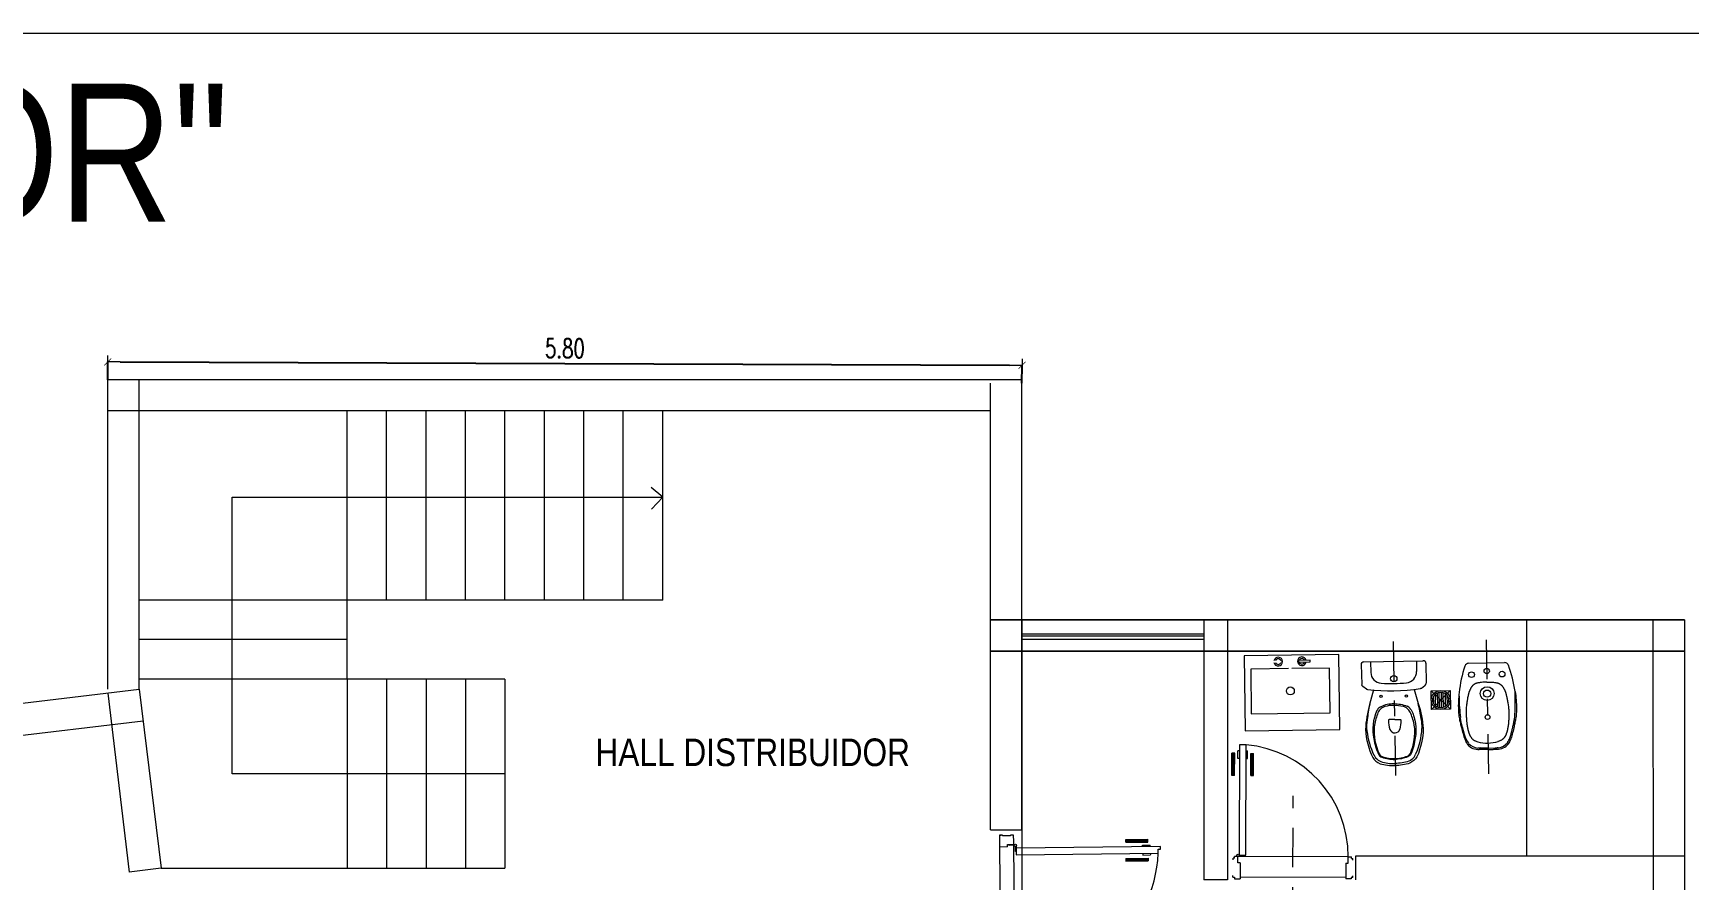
# Model space of a CAD drawing. Header units: millimetres. Extents: x 4525 to 9082, y 179 to 563.
# Drawn here: x 5382.1 to 5392.6, y 470.55 to 475.92 of the extents above; entities that cross this region are included whole.
import ezdxf

# ---------------------------------------------------------------- set-up
doc = ezdxf.new("R2010")
doc.units = ezdxf.units.MM
doc.header["$LTSCALE"] = 100
doc.linetypes.add('ACAD_ISO04W100', pattern=[30, 24, -3, 0, -3])
doc.linetypes.add('DASHDOT2', pattern=[0.5, 0.25, -0.125, 0, -0.125])
doc.layers.get('DEFPOINTS').update_dxf_attribs({"lineweight": 5})
for name, color, linetype, lineweight in [('000-Ejes', 251, 'ACAD_ISO04W100', 5), ('004-Carpinterias', 1, 'Continuous', 18), ('004-Carpinterias Puertas', 1, 'Continuous', 13), ('005-Sanitarios', 1, 'Continuous', 18), ('006-Cotas parciales', 7, 'Continuous', 5), ('A01-Barrido', 250, 'Continuous', 5), ('A01-Carpinterias', 1, 'Continuous', 18), ('HATCH MUROS', 251, 'Continuous', 9), ('LINEA', 8, 'Continuous', 5), ('SANIT', 12, 'Continuous', 13), ('SANIT-INT', 11, 'Continuous', 5)]:
    doc.layers.add(name, color=color, linetype=linetype, lineweight=lineweight)
doc.styles.add('AREAL', font='ARIALN.TTF')
doc.styles.add('COTAS', font='ROMANS.shx', dxfattribs={"width": 0.7})
doc.dimstyles.new('COTA40', dxfattribs={"dimscale": 0.4, "dimtxt": 0.3, "dimasz": 0.2, "dimexe": 0, "dimexo": 0, "dimgap": 0.09, "dimtad": 1, "dimzin": 0, "dimdsep": 46, "dimtxsty": 'COTAS', "dimblk1": 'COTA_N', "dimblk2": 'COTA_N', "dimsah": 1, "dimcen": 0.1, "dimclrd": 1, "dimclre": 8, "dimclrt": 5, "dimaunit": 1, "dimadec": 3, "dimazin": 0, "dimtfac": 1, "dimtix": 1, "dimtmove": 2, "dimatfit": 3, "dimldrblk": 'COTA_N', "dimfxl": 0, "dimtolj": 1, "dimtzin": 0, "dimarcsym": 0})

# ---------------------------------------------------------------- blocks, each defined once
blk = doc.blocks.new('PUERTA 1.04 0.90 PT')
at = {"layer": '000-Ejes', "linetype": 'DASHDOT2', "ltscale": 0.005}
blk.add_line((804.584, 1061.02), (803.739, 1061.02), dxfattribs=at)
at = {"layer": '004-Carpinterias', "color": 1, "linetype": 'Continuous'}
for p, q in [((803.486, 1060.681), (803.346, 1060.681)), ((803.346, 1060.663), (803.346, 1060.681)), ((803.486, 1060.663), (803.346, 1060.663)), ((803.486, 1060.663), (803.486, 1060.681)), ((803.266, 1060.606), (803.266, 1060.591)), ((803.281, 1060.606), (803.266, 1060.606)), ((803.266, 1060.606), (803.266, 1060.591)), ((803.281, 1060.633), (803.281, 1060.606)), ((803.331, 1060.633), (803.331, 1060.643)), ((803.379, 1060.643), (803.331, 1060.643)), ((803.331, 1060.591), (803.331, 1060.581)), ((803.379, 1060.581), (803.331, 1060.581)), ((803.346, 1060.561), (803.346, 1060.543)), ((803.486, 1060.561), (803.346, 1060.561)), ((803.379, 1060.633), (803.379, 1060.643)), ((803.379, 1060.591), (803.379, 1060.581)), ((803.486, 1060.561), (803.486, 1060.543)), ((803.486, 1060.543), (803.346, 1060.543))]:
    blk.add_line(p, q, dxfattribs=at)
at = {"layer": '004-Carpinterias', "linetype": 'Continuous'}
for p, q in [((803.266, 1060.591), (804.181, 1060.591)), ((804.181, 1060.633), (803.281, 1060.633))]:
    blk.add_line(p, q, dxfattribs=at)
at = {"layer": '004-Carpinterias', "ltscale": 0.01, "const_width": 0.02}
for points in [[(803.486, 1060.672), (803.346, 1060.672)], [(803.486, 1060.552), (803.346, 1060.552)]]:
    blk.add_lwpolyline(points, dxfattribs=at)
at = {"layer": 'A01-Barrido', "linetype": 'Continuous'}
for p, q in [((804.197, 1061.473), (804.196, 1060.568)), ((804.286, 1060.583), (804.287, 1061.458))]:
    blk.add_line(p, q, dxfattribs=at)
for points in [[(804.181, 1060.578), (804.181, 1060.613), (804.186, 1060.613), (804.186, 1060.58)], [(804.194, 1060.573), (804.226, 1060.573), (804.226, 1060.568), (804.192, 1060.568)]]:
    blk.add_lwpolyline(points, dxfattribs=at)
blk.add_circle((804.186, 1060.573), 0.0075, dxfattribs=at)
blk.add_arc((804.177, 1060.575), 0.898, 88.7484, 176.2981, dxfattribs=at)
at = {"layer": 'A01-Carpinterias', "linetype": 'Continuous'}
for p, q in [((804.197, 1061.473), (804.197, 1061.533)), ((804.197, 1061.533), (804.217, 1061.533)), ((804.217, 1061.528), (804.217, 1061.533)), ((804.217, 1061.528), (804.267, 1061.528)), ((804.267, 1061.533), (804.267, 1061.528)), ((804.267, 1061.533), (804.287, 1061.533)), ((804.287, 1061.533), (804.287, 1061.458)), ((804.287, 1061.533), (804.287, 1061.533)), ((804.237, 1061.473), (804.197, 1061.473)), ((804.237, 1061.458), (804.237, 1061.473)), ((804.237, 1061.458), (804.287, 1061.458)), ((804.181, 1060.591), (804.181, 1060.633)), ((804.196, 1060.568), (804.196, 1060.548)), ((804.236, 1060.568), (804.196, 1060.568)), ((804.236, 1060.583), (804.286, 1060.583)), ((804.236, 1060.583), (804.236, 1060.568)), ((804.286, 1060.508), (804.286, 1060.583)), ((804.196, 1060.548), (804.196, 1060.508)), ((804.196, 1060.548), (804.196, 1060.548)), ((804.196, 1060.508), (804.206, 1060.508)), ((804.196, 1060.508), (804.217, 1060.508)), ((804.217, 1060.513), (804.217, 1060.508)), ((804.217, 1060.513), (804.267, 1060.513)), ((804.267, 1060.508), (804.267, 1060.513)), ((804.267, 1060.508), (804.286, 1060.508)), ((804.286, 1060.508), (804.276, 1060.508))]:
    blk.add_line(p, q, dxfattribs=at)
blk = doc.blocks.new('COTA_N')
for p, q in [((-1, 0), (0, 0)), ((0, 0.5), (0, -0.5))]:
    blk.add_line(p, q)
at = {"const_width": 0.065}
blk.add_lwpolyline([(0.14, 0.14), (0.28, 0.28), (0, 0), (-0.14, -0.14), (-0.28, -0.28)], dxfattribs=at)
blk = doc.blocks.new('*D567')
at = {"layer": '006-Cotas parciales', "color": 8, "lineweight": -2, "ltscale": 100}
for p, q in [((5382.577, 473.719), (5382.577, 473.832)), ((5388.372, 473.697), (5388.373, 473.811))]:
    blk.add_line(p, q, dxfattribs=at)
at = {"layer": '006-Cotas parciales', "color": 1, "lineweight": -2, "ltscale": 100}
blk.add_line((5382.657, 473.832), (5388.293, 473.811), dxfattribs=at)
at = {"layer": 'DEFPOINTS', "color": 0, "ltscale": 100}
for p in [(5388.373, 473.811), (5382.577, 473.719), (5388.372, 473.697)]:
    blk.add_point(p, dxfattribs=at)
at = {"layer": '006-Cotas parciales', "color": 1, "lineweight": -2, "ltscale": 100, "xscale": 0.08000000000000002, "yscale": 0.08000000000000002, "zscale": 0.08000000000000007}
for p, rotation in [((5382.577, 473.832), 179.78603340618), ((5388.373, 473.811), 359.78603340618)]:
    blk.add_blockref('COTA_N', p, dxfattribs=dict(at, rotation=rotation))
at = {"layer": '006-Cotas parciales', "color": 5, "ltscale": 100, "insert": (5385.475, 473.918), "char_height": 0.12, "attachment_point": 5, "rotation": 359.786, "style": 'COTAS'}
blk.add_mtext('\\A1;5.80', dxfattribs=at)
blk = doc.blocks.new('INOD-MONACO-AP-PLANTA-CON-DPTO')
at = {"layer": 'SANIT'}
for p, q in [((-0.188, 0), (0.188, 0)), ((-0.204, -0.015), (-0.204, -0.142)), ((0.204, -0.015), (0.204, -0.142)), ((-0.174, -0.172), (-0.197, -0.156)), ((-0.13, -0.179), (-0.156, -0.27)), ((0.127, -0.18), (0.152, -0.27)), ((0.174, -0.172), (0.197, -0.156))]:
    blk.add_line(p, q, dxfattribs=at)
for points in [[(-0.104, -0.3, 0.02892), (-0.111, -0.31, 0.156998), (-0.133, -0.488, 0.072829), (-0.105, -0.587, 0.204333), (-0.084, -0.607, 0.080392), (-0.002, -0.622)], [(-0.002, -0.27, 0.121524), (-0.085, -0.286, 0.060693)], [(-0.002, -0.27, -0.121524), (0.081, -0.286, -0.060693)], [(0.099, -0.3, -0.02892), (0.107, -0.31, -0.156998), (0.129, -0.488, -0.072829), (0.101, -0.587, -0.204333), (0.08, -0.607, -0.080392), (-0.002, -0.622)], [(-0.124, -0.609, 0.122968), (-0.091, -0.634, 0.092568), (-0.002, -0.647, 0.093376)], [(0.12, -0.609, -0.122968), (0.087, -0.634, -0.092568), (-0.002, -0.647, -0.093376)]]:
    blk.add_lwpolyline(points, format="xyb", dxfattribs=at)
for centre, radius, start, end in [((-0.189, -0.017), 0.0168, 83.451, 131.9108), ((0.189, -0.017), 0.0168, 48.0892, 96.549), ((-0.188, -0.015), 0.017, 140.4696, 180), ((0.188, -0.015), 0.017, 0, 39.5304), ((-0.188, -0.142), 0.017, 180, 235.4915), ((-0.165, -0.158), 0.017, 235.4915, 261.4564), ((0, 0.94), 1.127, 261.4564, 278.5436), ((0.165, -0.158), 0.017, 278.5436, 304.5085), ((0.188, -0.142), 0.017, 304.5085, 0), ((0.408, -0.421), 0.583, 165.0356, 174.6982), ((-0.061, -0.336), 0.0558, 115.8294, 139.7492), ((0.057, -0.336), 0.0558, 40.2508, 64.1706), ((-0.412, -0.421), 0.583, 5.3018, 14.9644), ((0.107, -0.415), 0.285, 170.2891, 184.611), ((-0.111, -0.415), 0.285, 357.2885, 9.7109), ((0.245, -0.406), 0.422, 184.3014, 206.071), ((-0.249, -0.406), 0.422, 333.929, 356.9789), ((-0.025, -0.535), 0.123, 207.5391, 216.6672), ((0.021, -0.535), 0.123, 323.3328, 332.4609)]:
    blk.add_arc(centre, radius, start, end, dxfattribs=at)
at = {"layer": 'SANIT-INT'}
for p, q in [((-0.145, 0), (-0.145, -0.067)), ((0.145, 0), (0.145, -0.067)), ((0.002, -0.368), (-0.034, -0.369)), ((0.002, -0.368), (0.037, -0.369))]:
    blk.add_line(p, q, dxfattribs=at)
for points in [[(-0.156, -0.27, 0.058031), (-0.185, -0.429, 0.099768), (-0.142, -0.607, 0.155256), (-0.096, -0.647, 0.093906), (-0.002, -0.66, 0.093906)], [(-0.003, -0.279, 0.08742), (-0.06, -0.286, 0.121524)], [(0.152, -0.27, -0.058031), (0.181, -0.429, -0.099768), (0.138, -0.607, -0.155256), (0.092, -0.647, -0.093906), (-0.002, -0.66, -0.093906)], [(-0.002, -0.279, -0.08742), (0.056, -0.286, -0.121524)]]:
    blk.add_lwpolyline(points, format="xyb", dxfattribs=at)
for centre, radius in [((0, -0.11), 0.02), ((-0.082, -0.221), 0.00743), ((0.078, -0.221), 0.00743)]:
    blk.add_circle(centre, radius, dxfattribs=at)
for centre, radius, start, end in [((-0.075, -0.067), 0.07, 180, 265.7397), ((0.075, -0.067), 0.07, 274.2603, 0), ((0, 0.94), 1.08, 265.7397, 274.2603), ((-0.036, -0.358), 0.0764, 108.7508, 160.6658), ((0.032, -0.358), 0.0764, 19.3342, 71.2492), ((0.219, -0.443), 0.35, 174.9532, 203.9732), ((0.162, -0.448), 0.293, 156.8405, 172.9203), ((-0.034, -0.374), 0.005, 91.9734, 179.8282), ((0.152, -0.375), 0.191, 179.8282, 196.8593), ((-0.149, -0.375), 0.191, 343.1407, 0.1718), ((0.037, -0.374), 0.005, 0.1718, 88.0266), ((-0.223, -0.443), 0.35, 336.0268, 5.0468), ((-0.166, -0.448), 0.293, 7.0797, 23.1595), ((-0.019, -0.427), 0.0118, 196.8593, 200.5908), ((0.002, -0.419), 0.0346, 200.5908, 269.6445), ((0.001, -0.419), 0.0346, 270.3555, 339.4092), ((0.023, -0.427), 0.0118, 339.4092, 343.1407), ((-0.071, -0.572), 0.0321, 203.9732, 250.1669), ((0.005, -0.362), 0.255, 250.1669, 268.5519), ((-0.009, -0.362), 0.255, 271.4481, 289.8331), ((0.067, -0.572), 0.0321, 289.8331, 336.0268)]:
    blk.add_arc(centre, radius, start, end, dxfattribs=at)
blk = doc.blocks.new('BIDE-MONACO-PLANTA')
at = {"layer": 'SANIT'}
blk.add_line((-0.113, 0), (0.113, 0), dxfattribs=at)
for points in [[(-0.14, -0.477), (-0.141, -0.475), (-0.142, -0.472), (-0.143, -0.469), (-0.144, -0.465), (-0.145, -0.462), (-0.146, -0.459), (-0.147, -0.456), (-0.148, -0.452), (-0.149, -0.449), (-0.15, -0.446), (-0.15, -0.443), (-0.151, -0.44), (-0.152, -0.436), (-0.153, -0.433), (-0.154, -0.43), (-0.155, -0.427), (-0.156, -0.423), (-0.156, -0.42), (-0.157, -0.417), (-0.158, -0.414), (-0.159, -0.41), (-0.16, -0.407), (-0.161, -0.404), (-0.161, -0.401), (-0.162, -0.397), (-0.163, -0.394), (-0.164, -0.391), (-0.164, -0.388), (-0.165, -0.385), (-0.166, -0.381), (-0.167, -0.378), (-0.167, -0.375), (-0.168, -0.372), (-0.169, -0.368), (-0.169, -0.365), (-0.17, -0.362), (-0.17, -0.359), (-0.171, -0.356), (-0.172, -0.352), (-0.172, -0.349), (-0.173, -0.346), (-0.173, -0.344)], [(0.14, -0.477), (0.141, -0.475), (0.142, -0.472), (0.143, -0.469), (0.144, -0.465), (0.145, -0.462), (0.146, -0.459), (0.147, -0.456), (0.148, -0.453), (0.148, -0.449), (0.149, -0.446), (0.15, -0.443), (0.151, -0.44), (0.152, -0.436), (0.153, -0.433), (0.154, -0.43), (0.154, -0.427), (0.155, -0.423), (0.156, -0.42), (0.157, -0.417), (0.158, -0.414), (0.159, -0.41), (0.16, -0.407), (0.16, -0.404), (0.161, -0.401), (0.162, -0.398), (0.163, -0.394), (0.163, -0.391), (0.164, -0.388), (0.165, -0.385), (0.166, -0.381), (0.166, -0.378), (0.167, -0.375), (0.168, -0.372), (0.168, -0.369), (0.169, -0.365), (0.17, -0.362), (0.17, -0.359), (0.171, -0.356), (0.171, -0.353), (0.172, -0.349), (0.172, -0.346), (0.173, -0.344)], [(0, -0.541), (-0.044, -0.54), (-0.048, -0.54), (-0.051, -0.539), (-0.054, -0.539), (-0.057, -0.539)], [(0, -0.541), (0.044, -0.54), (0.047, -0.54), (0.051, -0.539), (0.054, -0.539), (0.057, -0.539)], [(0, -0.541), (0, -0.541)], [(0, -0.541), (0, -0.541)]]:
    blk.add_lwpolyline(points, dxfattribs=at)
for centre, radius, start, end in [((-0.113, -0.027), 0.0267, 89.9746, 160.7192), ((0.636, -0.288), 0.82, 160.7445, 172.7215), ((0.113, -0.027), 0.0267, 19.2555, 90), ((-0.636, -0.288), 0.82, 7.2785, 19.2555), ((1.187, -0.228), 1.365, 179.1204, 182.2097), ((-0.985, -0.224), 1.163, 357.2424, 1.9588), ((1.187, -0.221), 1.365, 182.5037, 185.1806), ((-1.187, -0.22), 1.365, 354.7941, 357.4709), ((-0.022, -0.432), 0.126, 201.0557, 217.1205), ((-0.058, -0.455), 0.0844, 219.519, 265.0728), ((0.058, -0.455), 0.0844, 274.9018, 320.4556), ((0.022, -0.432), 0.126, 322.8542, 338.9189), ((-0.05, -0.408), 0.131, 263.6264, 267.3039), ((0.05, -0.408), 0.131, 272.6707, 276.3482)]:
    blk.add_arc(centre, radius, start, end, dxfattribs=at)
at = {"layer": 'SANIT-INT'}
for points in [[(0, -0.122), (-0.013, -0.122), (-0.025, -0.122), (-0.034, -0.123), (-0.042, -0.124), (-0.048, -0.125), (-0.053, -0.125), (-0.057, -0.126), (-0.061, -0.127), (-0.064, -0.128), (-0.067, -0.128), (-0.069, -0.129), (-0.071, -0.13), (-0.073, -0.13), (-0.074, -0.131), (-0.076, -0.132), (-0.077, -0.132), (-0.078, -0.133), (-0.079, -0.134), (-0.08, -0.134), (-0.081, -0.135), (-0.083, -0.136), (-0.083, -0.136), (-0.084, -0.137), (-0.085, -0.138), (-0.086, -0.138), (-0.087, -0.139), (-0.088, -0.14), (-0.088, -0.14), (-0.089, -0.141), (-0.09, -0.142), (-0.091, -0.142), (-0.091, -0.143), (-0.092, -0.143), (-0.092, -0.144), (-0.093, -0.145), (-0.094, -0.146), (-0.094, -0.146), (-0.095, -0.147), (-0.096, -0.148), (-0.097, -0.149), (-0.097, -0.15), (-0.098, -0.151), (-0.099, -0.152), (-0.1, -0.153), (-0.101, -0.155), (-0.102, -0.156), (-0.102, -0.157), (-0.103, -0.158), (-0.104, -0.16), (-0.105, -0.161), (-0.105, -0.162), (-0.106, -0.164), (-0.107, -0.165), (-0.107, -0.166), (-0.108, -0.168), (-0.109, -0.169), (-0.109, -0.17), (-0.11, -0.171), (-0.11, -0.173), (-0.111, -0.174), (-0.112, -0.175), (-0.112, -0.177), (-0.113, -0.178), (-0.113, -0.179), (-0.114, -0.181), (-0.114, -0.182), (-0.115, -0.183), (-0.115, -0.185), (-0.116, -0.186), (-0.116, -0.188), (-0.117, -0.19), (-0.117, -0.191), (-0.118, -0.193), (-0.118, -0.196), (-0.119, -0.198), (-0.12, -0.2), (-0.12, -0.203), (-0.121, -0.205), (-0.121, -0.208), (-0.122, -0.21), (-0.123, -0.213), (-0.123, -0.216), (-0.124, -0.218), (-0.124, -0.221), (-0.125, -0.223), (-0.125, -0.226), (-0.126, -0.229), (-0.126, -0.231), (-0.127, -0.234), (-0.127, -0.236), (-0.128, -0.239), (-0.128, -0.242), (-0.129, -0.244), (-0.129, -0.247), (-0.129, -0.249), (-0.13, -0.252), (-0.13, -0.255), (-0.13, -0.257), (-0.131, -0.26), (-0.131, -0.261)], [(0, -0.122), (0.013, -0.122), (0.025, -0.122), (0.034, -0.123), (0.042, -0.124), (0.048, -0.125), (0.053, -0.125), (0.057, -0.126), (0.061, -0.127), (0.064, -0.128), (0.067, -0.128), (0.069, -0.129), (0.071, -0.13), (0.073, -0.131), (0.074, -0.131), (0.076, -0.132), (0.077, -0.132), (0.078, -0.133), (0.079, -0.134), (0.08, -0.134), (0.081, -0.135), (0.082, -0.136), (0.083, -0.136), (0.084, -0.137), (0.085, -0.138), (0.086, -0.138), (0.087, -0.139), (0.088, -0.14), (0.088, -0.14), (0.089, -0.141), (0.09, -0.142), (0.09, -0.142), (0.091, -0.143), (0.092, -0.144), (0.092, -0.144), (0.093, -0.145), (0.094, -0.146), (0.094, -0.146), (0.095, -0.147), (0.096, -0.148), (0.097, -0.149), (0.097, -0.15), (0.098, -0.151), (0.099, -0.152), (0.1, -0.153), (0.101, -0.155), (0.101, -0.156), (0.102, -0.157), (0.103, -0.158), (0.104, -0.16), (0.105, -0.161), (0.105, -0.162), (0.106, -0.164), (0.107, -0.165), (0.107, -0.166), (0.108, -0.168), (0.109, -0.169), (0.109, -0.17), (0.11, -0.171), (0.11, -0.173), (0.111, -0.174), (0.112, -0.175), (0.112, -0.177), (0.113, -0.178), (0.113, -0.179), (0.114, -0.181), (0.114, -0.182), (0.115, -0.183), (0.115, -0.185), (0.116, -0.186), (0.116, -0.188), (0.117, -0.19), (0.117, -0.191), (0.118, -0.193), (0.118, -0.196), (0.119, -0.198), (0.12, -0.2), (0.12, -0.203), (0.121, -0.205), (0.121, -0.208), (0.122, -0.211), (0.123, -0.213), (0.123, -0.216), (0.124, -0.218), (0.124, -0.221), (0.125, -0.224), (0.125, -0.226), (0.126, -0.229), (0.126, -0.231), (0.127, -0.234), (0.127, -0.237), (0.128, -0.239), (0.128, -0.242), (0.128, -0.244), (0.129, -0.247), (0.129, -0.25), (0.13, -0.252), (0.13, -0.255), (0.13, -0.257), (0.131, -0.26), (0.131, -0.261)], [(-0.13, -0.255), (-0.134, -0.281), (-0.134, -0.282), (-0.134, -0.284), (-0.134, -0.285), (-0.134, -0.287), (-0.134, -0.289), (-0.134, -0.291), (-0.134, -0.293), (-0.135, -0.295), (-0.135, -0.297), (-0.135, -0.3), (-0.135, -0.302), (-0.135, -0.305), (-0.135, -0.307), (-0.135, -0.31), (-0.135, -0.313), (-0.135, -0.315), (-0.135, -0.318), (-0.135, -0.32), (-0.135, -0.323), (-0.135, -0.326), (-0.135, -0.328), (-0.135, -0.331), (-0.135, -0.334), (-0.135, -0.336), (-0.135, -0.339), (-0.135, -0.341), (-0.134, -0.344), (-0.134, -0.347), (-0.134, -0.349), (-0.134, -0.352), (-0.134, -0.354), (-0.134, -0.357), (-0.134, -0.36), (-0.134, -0.362), (-0.134, -0.365), (-0.134, -0.367), (-0.133, -0.37), (-0.133, -0.373), (-0.133, -0.375), (-0.133, -0.378), (-0.132, -0.38), (-0.132, -0.383), (-0.132, -0.386), (-0.132, -0.388), (-0.131, -0.391), (-0.131, -0.393), (-0.13, -0.396), (-0.13, -0.399), (-0.13, -0.401), (-0.129, -0.404), (-0.129, -0.406), (-0.128, -0.409), (-0.128, -0.412), (-0.127, -0.414), (-0.127, -0.417), (-0.126, -0.419), (-0.126, -0.422), (-0.125, -0.424), (-0.125, -0.426), (-0.124, -0.429), (-0.124, -0.431), (-0.123, -0.432), (-0.123, -0.434), (-0.122, -0.436), (-0.122, -0.437), (-0.121, -0.439), (-0.121, -0.44), (-0.121, -0.441), (-0.12, -0.443), (-0.12, -0.444), (-0.119, -0.445), (-0.119, -0.447), (-0.118, -0.448), (-0.118, -0.449), (-0.117, -0.451), (-0.117, -0.452), (-0.116, -0.453), (-0.116, -0.454), (-0.115, -0.456), (-0.114, -0.457), (-0.114, -0.458), (-0.113, -0.46), (-0.113, -0.461), (-0.112, -0.462), (-0.111, -0.464), (-0.11, -0.465), (-0.11, -0.466), (-0.109, -0.467), (-0.108, -0.469), (-0.107, -0.47), (-0.107, -0.471), (-0.106, -0.473), (-0.105, -0.474), (-0.104, -0.475), (-0.103, -0.477), (-0.102, -0.478), (-0.101, -0.479), (-0.099, -0.48), (-0.098, -0.482), (-0.097, -0.483), (-0.095, -0.484), (-0.094, -0.486), (-0.092, -0.487), (-0.09, -0.488), (-0.088, -0.49), (-0.085, -0.491), (-0.082, -0.493), (-0.079, -0.494), (-0.075, -0.496), (-0.071, -0.497), (-0.065, -0.499), (-0.064, -0.499)], [(0.13, -0.255), (0.133, -0.281), (0.134, -0.283), (0.134, -0.284), (0.134, -0.285), (0.134, -0.287), (0.134, -0.289), (0.134, -0.291), (0.134, -0.293), (0.134, -0.295), (0.135, -0.297), (0.135, -0.3), (0.135, -0.302), (0.135, -0.305), (0.135, -0.308), (0.135, -0.31), (0.135, -0.313), (0.135, -0.315), (0.135, -0.318), (0.135, -0.321), (0.135, -0.323), (0.135, -0.326), (0.135, -0.328), (0.135, -0.331), (0.135, -0.334), (0.134, -0.336), (0.134, -0.339), (0.134, -0.341), (0.134, -0.344), (0.134, -0.347), (0.134, -0.349), (0.134, -0.352), (0.134, -0.354), (0.134, -0.357), (0.134, -0.36), (0.134, -0.362), (0.134, -0.365), (0.133, -0.367), (0.133, -0.37), (0.133, -0.373), (0.133, -0.375), (0.133, -0.378), (0.132, -0.38), (0.132, -0.383), (0.132, -0.386), (0.131, -0.388), (0.131, -0.391), (0.131, -0.393), (0.13, -0.396), (0.13, -0.399), (0.129, -0.401), (0.129, -0.404), (0.129, -0.406), (0.128, -0.409), (0.128, -0.412), (0.127, -0.414), (0.127, -0.417), (0.126, -0.419), (0.126, -0.422), (0.125, -0.424), (0.124, -0.426), (0.124, -0.429), (0.123, -0.431), (0.123, -0.433), (0.122, -0.434), (0.122, -0.436), (0.122, -0.437), (0.121, -0.439), (0.121, -0.44), (0.12, -0.442), (0.12, -0.443), (0.119, -0.444), (0.119, -0.445), (0.119, -0.447), (0.118, -0.448), (0.118, -0.449), (0.117, -0.451), (0.117, -0.452), (0.116, -0.453), (0.115, -0.455), (0.115, -0.456), (0.114, -0.457), (0.114, -0.458), (0.113, -0.46), (0.112, -0.461), (0.112, -0.462), (0.111, -0.464), (0.11, -0.465), (0.11, -0.466), (0.109, -0.468), (0.108, -0.469), (0.107, -0.47), (0.106, -0.471), (0.105, -0.473), (0.105, -0.474), (0.104, -0.475), (0.103, -0.477), (0.101, -0.478), (0.1, -0.479), (0.099, -0.481), (0.098, -0.482), (0.097, -0.483), (0.095, -0.484), (0.094, -0.486), (0.092, -0.487), (0.09, -0.488), (0.088, -0.49), (0.085, -0.491), (0.082, -0.493), (0.079, -0.494), (0.075, -0.496), (0.07, -0.497), (0.065, -0.499), (0.063, -0.499)], [(0, -0.55), (-0.008, -0.55), (-0.015, -0.55), (-0.022, -0.549), (-0.027, -0.549), (-0.032, -0.549), (-0.036, -0.549), (-0.04, -0.549), (-0.044, -0.549), (-0.048, -0.549), (-0.051, -0.549), (-0.054, -0.549), (-0.057, -0.549)], [(0, -0.55), (0.008, -0.55), (0.015, -0.55), (0.021, -0.549), (0.027, -0.549), (0.032, -0.549), (0.036, -0.549), (0.04, -0.549), (0.044, -0.549), (0.047, -0.549), (0.051, -0.549), (0.054, -0.549), (0.057, -0.549)]]:
    blk.add_lwpolyline(points, dxfattribs=at)
for centre, radius in [((-0.097, -0.073), 0.0182), ((0, -0.052), 0.0172), ((0.097, -0.073), 0.0182), ((0, -0.195), 0.0437), ((0, -0.195), 0.0229), ((0, -0.344), 0.0151)]:
    blk.add_circle(centre, radius, dxfattribs=at)
for centre, radius, start, end in [((-0.054, -0.459), 0.0941, 195.0663, 210.9763), ((-0.058, -0.455), 0.0938, 214.5877, 265.0728), ((0, -0.277), 0.232, 253.6948, 269.9596), ((0, -0.277), 0.232, 270.015, 286.2798), ((0.058, -0.455), 0.0938, 274.9018, 325.387), ((-0.018, -0.426), 0.174, 331.8708, 340.547), ((-0.05, -0.408), 0.141, 263.6264, 267.3039), ((0.05, -0.408), 0.141, 272.6707, 276.3482)]:
    blk.add_arc(centre, radius, start, end, dxfattribs=at)
for points in [[(-0.178, -0.184), (-0.184, -0.295), (-0.183, -0.316), (-0.179, -0.352), (-0.173, -0.381), (-0.167, -0.407), (-0.157, -0.446), (-0.146, -0.484)], [(0.178, -0.184), (0.184, -0.295), (0.183, -0.316), (0.179, -0.352), (0.173, -0.381), (0.167, -0.407), (0.157, -0.446), (0.146, -0.484)]]:
    blk.add_spline(points, degree=3, dxfattribs=at)
blk = doc.blocks.new('REJILLA')
at = {"layer": 'SANIT-INT', "linetype": 'Continuous'}
for p, q in [((-0.06, -0.06), (-0.06, 0.06)), ((-0.06, 0.06), (0.06, 0.06)), ((-0.06, -0.06), (0.06, 0.06)), ((-0.06, 0.06), (0.06, -0.06)), ((-0.047, 0.016), (-0.047, -0.016)), ((-0.035, 0.036), (-0.035, -0.036)), ((-0.022, 0.045), (-0.022, -0.045)), ((-0.01, 0.049), (-0.01, -0.049)), ((0.003, 0.05), (0.003, -0.05)), ((0.015, 0.048), (0.015, -0.048)), ((0.028, 0.042), (0.028, -0.042)), ((0.04, 0.03), (0.04, -0.03)), ((0.06, 0.06), (0.06, -0.06)), ((0.06, -0.06), (-0.06, -0.06))]:
    blk.add_line(p, q, dxfattribs=at)
for radius in [0.06, 0.05]:
    blk.add_circle((0, 0), radius, dxfattribs=at)
blk = doc.blocks.new('MONACO COMPLETO')
at = {"layer": '000-Ejes', "linetype": 'DASHDOT2', "ltscale": 0.01}
for p, q in [((-0.127, 0.59), (0.765, 0.59)), ((-0.127, 0), (0.765, 0))]:
    blk.add_line(p, q, dxfattribs=at)
at = {"layer": '004-Carpinterias', "ltscale": 0.01, "rotation": 90}
blk.add_blockref('INOD-MONACO-AP-PLANTA-CON-DPTO', (0, 0), dxfattribs=at)
at = {"layer": '005-Sanitarios', "rotation": 90}
blk.add_blockref('REJILLA', (0.25, 0.295), dxfattribs=at)
at = {"layer": 'LINEA', "ltscale": 0.01, "rotation": 90}
blk.add_blockref('BIDE-MONACO-PLANTA', (0.02, 0.59), dxfattribs=at)
blk = doc.blocks.new('PUERTA 0.70 DURLOCK')
at = {"layer": '000-Ejes', "linetype": 'DASHDOT2', "ltscale": 0.01}
blk.add_line((0.38, -0.647), (0.38, 0.407), dxfattribs=at)
at = {"layer": '004-Carpinterias', "linetype": 'Continuous'}
for p, q in [((0.009, 0.675), (-0.009, 0.675)), ((-0.009, 0.535), (-0.009, 0.675)), ((0.009, 0.535), (0.009, 0.675)), ((0.039, 0.69), (0.029, 0.69)), ((0.029, 0.642), (0.029, 0.69)), ((0.039, 0.642), (0.029, 0.642)), ((0.081, 0.69), (0.091, 0.69)), ((0.081, 0.642), (0.091, 0.642)), ((0.091, 0.642), (0.091, 0.69)), ((0.111, 0.675), (0.129, 0.675)), ((0.111, 0.535), (0.111, 0.675)), ((0.129, 0.535), (0.129, 0.675)), ((0.009, 0.535), (-0.009, 0.535)), ((0.111, 0.535), (0.129, 0.535)), ((0.01, 0.01), (0, 0.01)), ((0, 0), (0, 0.01)), ((0.03, 0.02), (0.01, 0.02)), ((0.01, 0.01), (0.01, 0.02)), ((0.03, -0.02), (0.03, 0.02)), ((0.73, 0.02), (0.75, 0.02)), ((0.73, -0.02), (0.73, 0.02)), ((0.75, 0.01), (0.75, 0.02)), ((0.75, 0.01), (0.76, 0.01)), ((0.76, 0), (0.76, 0.01)), ((0, -0.11), (0, -0.1)), ((0.045, -0.02), (0.03, -0.02)), ((0.045, -0.02), (0.045, -0.12)), ((0.715, -0.02), (0.715, -0.12)), ((0.715, -0.02), (0.73, -0.02)), ((0.76, -0.11), (0.76, -0.1)), ((0, -0.11), (0.01, -0.11)), ((0.01, -0.11), (0.01, -0.12)), ((0.01, -0.12), (0.045, -0.12)), ((0.75, -0.12), (0.715, -0.12)), ((0.76, -0.11), (0.75, -0.11)), ((0.75, -0.11), (0.75, -0.12))]:
    blk.add_line(p, q, dxfattribs=at)
at = {"layer": '004-Carpinterias', "ltscale": 0.01, "const_width": 0.02}
for points in [[(0, 0.535), (0, 0.675)], [(0.122, 0.535), (0.12, 0.675)]]:
    blk.add_lwpolyline(points, dxfattribs=at)
at = {"layer": '004-Carpinterias', "linetype": 'Continuous'}
blk.add_lwpolyline([(0.039, 0.729), (0.039, 0.029), (0.081, 0.029), (0.081, 0.729)], close=True, dxfattribs=at)
at = {"layer": 'A01-Barrido', "linetype": 'Continuous'}
for p, q in [((0.73, 0.02), (0.03, 0.02)), ((0.715, -0.11), (0.045, -0.11))]:
    blk.add_line(p, q, dxfattribs=at)
blk.add_circle((0.032, 0.028), 0.0075, dxfattribs=at)
blk.add_arc((0.023, 0.024), 0.707, 359.6656, 85.2747, dxfattribs=at)

msp = doc.modelspace()

# ---------------------------------------------------------------- linework, layer by layer
at = {"layer": 'HATCH MUROS', "color": 4, "linetype": 'ByBlock', "ltscale": 100}
for p, q in [((5369.83, 475.917), (5407.387, 475.917)), ((5386.095, 472.975), (5386.022, 473.036)), ((5383.365, 471.221, 1.919), (5383.365, 472.975, 1.919)), ((5383.365, 472.975, 1.919), (5386.095, 472.975, 1.919)), ((5386.025, 472.898), (5386.095, 472.975)), ((5385.095, 471.221, 1.919), (5383.365, 471.221, 1.919))]:
    msp.add_line(p, q, dxfattribs=at)
at = {"layer": 'HATCH MUROS', "color": 0, "linetype": 'ByBlock', "ltscale": 100}
for p, q in [((5388.372, 473.719, 1.919), (5382.577, 473.719, 1.919)), ((5382.577, 471.756, 1.919), (5382.577, 473.719, 1.919)), ((5382.777, 471.756, 1.919), (5382.777, 473.719, 1.919)), ((5388.172, 472.197, 1.919), (5388.172, 473.697, 1.919)), ((5388.372, 470.864, 1.919), (5388.372, 473.719, 1.919)), ((5388.172, 473.521, 1.919), (5382.577, 473.521, 1.919)), ((5384.095, 472.321, 1.919), (5384.095, 473.521, 1.919)), ((5384.095, 471.821, 1.919), (5384.095, 473.521, 1.919)), ((5384.345, 472.321, 1.919), (5384.345, 473.521, 1.919)), ((5384.595, 472.321, 1.919), (5384.595, 473.521, 1.919)), ((5384.845, 472.321, 1.919), (5384.845, 473.521, 1.919)), ((5385.095, 472.321, 1.919), (5385.095, 473.521, 1.919)), ((5385.345, 472.321, 1.919), (5385.345, 473.521, 1.919)), ((5385.595, 472.321, 1.919), (5385.595, 473.521, 1.919)), ((5385.845, 472.321, 1.919), (5385.845, 473.521, 1.919)), ((5386.095, 472.321, 1.919), (5386.095, 473.521, 1.919)), ((5388.172, 471.099, 1.919), (5388.172, 473.521, 1.919)), ((5388.172, 473.31, 1.919), (5388.172, 473.31, 1.919)), ((5386.095, 472.321, 1.919), (5382.777, 472.321, 1.919)), ((5388.172, 472.197, 1.919), (5392.572, 472.197, 1.919)), ((5388.172, 470.864, 1.919), (5388.172, 472.197, 1.919)), ((5392.372, 472.197, 1.919), (5392.373, 462.602, 1.919)), ((5392.572, 472.197, 1.919), (5392.573, 459.583, 1.919)), ((5388.172, 472.101, 1.919), (5388.172, 472.101, 1.919)), ((5384.095, 472.071, 1.919), (5382.777, 472.071, 1.919)), ((5388.172, 471.997, 1.919), (5392.572, 471.997, 1.919)), ((5385.095, 471.821, 1.919), (5382.777, 471.821, 1.919)), ((5384.095, 471.821, 1.919), (5384.095, 470.621, 1.919)), ((5384.345, 471.821, 1.919), (5384.345, 470.621, 1.919)), ((5384.595, 471.821, 1.919), (5384.595, 470.621, 1.919)), ((5384.845, 471.821, 1.919), (5384.845, 470.621, 1.919)), ((5385.095, 471.821, 1.919), (5385.095, 470.621, 1.919)), ((5376.002, 470.946, 1.919), (5382.777, 471.756, 1.919)), ((5376.002, 470.946, 1.919), (5382.777, 471.756, 1.919)), ((5382.578, 471.732, 1.919), (5382.714, 470.597, 1.919)), ((5382.777, 471.756, 1.919), (5382.916, 470.621, 1.919)), ((5376.025, 470.748, 1.919), (5382.801, 471.557, 1.919)), ((5388.172, 470.864, 1.919), (5388.372, 470.864, 1.919)), ((5382.916, 470.621, 1.919), (5382.714, 470.597, 1.919)), ((5382.916, 470.621, 1.919), (5385.095, 470.621, 1.919))]:
    msp.add_line(p, q, dxfattribs=at)
at = {"layer": 'HATCH MUROS', "color": 0, "ltscale": 100}
for p, q in [((5392.572, 472.197, 1.919), (5388.172, 472.197, 1.919)), ((5388.372, 472.197, 1.919), (5388.372, 471.458, 1.919)), ((5389.524, 472.197, 1.919), (5389.524, 470.547, 1.919)), ((5389.674, 472.197, 1.919), (5389.674, 470.547, 1.919)), ((5391.572, 470.697, 1.919), (5391.572, 472.197, 1.919)), ((5392.572, 471.997, 1.919), (5388.172, 471.997, 1.919)), ((5388.372, 471.458, 1.919), (5388.372, 469.93, 1.919)), ((5392.572, 470.697, 1.919), (5390.487, 470.697, 1.919)), ((5390.487, 470.697, 1.919), (5390.487, 470.547, 1.919)), ((5389.674, 470.547, 1.919), (5389.524, 470.547, 1.919))]:
    msp.add_line(p, q, dxfattribs=at)
at = {"layer": 'HATCH MUROS', "color": 3, "ltscale": 100}
for p, q in [((5389.524, 472.105, 1.919), (5388.372, 472.105, 1.919)), ((5389.524, 472.094, 1.919), (5388.372, 472.093, 1.919)), ((5389.524, 472.072, 1.919), (5388.372, 472.072, 1.919))]:
    msp.add_line(p, q, dxfattribs=at)
at = {"layer": 'SANIT', "ltscale": 0.01, "extrusion": (0.00937, 0.000126854, 0.999956)}
for p, q in [((5390.019, 471.937, 1.919), (5390.019, 471.927, 1.919)), ((5390.199, 471.94, 1.919), (5390.124, 471.939, 1.919)), ((5390.124, 471.939, 1.919), (5390.124, 471.929, 1.919)), ((5390.124, 471.929, 1.919), (5390.199, 471.93, 1.919)), ((5390.199, 471.93, 1.919), (5390.199, 471.94, 1.919))]:
    msp.add_line(p, q, dxfattribs=at)
at = {"layer": 'SANIT', "ltscale": 0.01, "elevation": 1.919}
msp.add_lwpolyline([(5390.381, 471.976), (5389.781, 471.968), (5389.788, 471.493), (5390.388, 471.502)], close=True, dxfattribs=at)
at = {"layer": 'SANIT-INT', "elevation": 1.919}
msp.add_lwpolyline([(5390.062, 471.887), (5389.822, 471.884), (5389.826, 471.601), (5390.326, 471.607), (5390.322, 471.89), (5390.082, 471.887)], dxfattribs=at)
at = {"layer": 'SANIT-INT', "extrusion": (0.00937, 0.000126854, 0.999956)}
msp.add_circle((5389.819, 471.739, 52.483), 0.025, dxfattribs=at)
for centre, radius, start, end in [((5389.742, 471.925, 52.482), 0.0275, 191.2513, 170.2999), ((5389.742, 471.925, 52.482), 0.0175, 17.3772, 164.1741), ((5389.742, 471.925, 52.482), 0.0175, 197.3772, 344.1741), ((5389.892, 471.927, 52.484), 0.0275, 11.2513, 350.2999), ((5389.892, 471.927, 52.484), 0.0175, 17.3772, 164.1741), ((5389.892, 471.927, 52.484), 0.0175, 197.3772, 344.1741)]:
    msp.add_arc(centre, radius, start, end, dxfattribs=at)

# ---------------------------------------------------------------- block references
at = {"layer": '004-Carpinterias', "rotation": 359.8768006744618}
msp.add_blockref('PUERTA 0.70 DURLOCK', (5389.71, 470.675, 1.919), dxfattribs=at)
at = {"layer": '004-Carpinterias Puertas', "rotation": 180.5889587953053}
msp.add_blockref('PUERTA 1.04 0.90 PT', (6181.572, 1539.55, 2.923), dxfattribs=at)
at = {"layer": '005-Sanitarios', "rotation": 271.0315960908143}
msp.add_blockref('MONACO COMPLETO', (5390.727, 471.933, 1.919), dxfattribs=at)

# ---------------------------------------------------------------- texts
at = {"style": 'AREAL'}
for s, height, p in [('COMPLEJO "EL MIRADOR"', 0.875, (5370.606, 474.721, -2.75)), ('HALL DISTRIBUIDOR', 0.17496, (5385.669, 471.269, -0.77))]:
    msp.add_text(s, height=height, dxfattribs=at).set_placement(p)

# ---------------------------------------------------------------- dimensions: what is measured, and where the dimension line sits
at = {"layer": '006-Cotas parciales', "ltscale": 100}
dim = msp.add_aligned_dim(p1=(5382.577, 473.719, 1.919), p2=(5388.372, 473.697, 1.919), distance=0.113, dimstyle='COTA40', dxfattribs=at)
dim.commit()
dim.dimension.update_dxf_attribs({"geometry": '*D567', "text_midpoint": (5385.475, 473.918, 1.919)})

doc.saveas('drawing.dxf')
